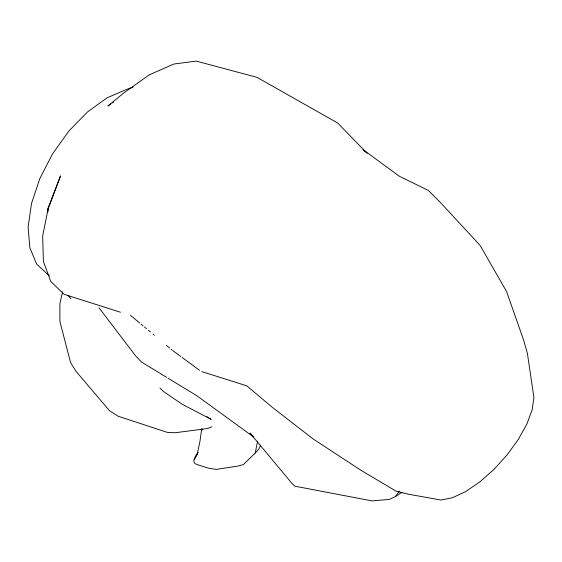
<?xml version="1.0" encoding="UTF-8"?>
<svg xmlns="http://www.w3.org/2000/svg" width="562" height="562" viewBox="0 0 562 562"><rect width="100%" height="100%" fill="white"/><g stroke="black" fill="none" stroke-linecap="round" stroke-linejoin="round"><path stroke-width="0.84" d="M201.934 430.309L202.025 428.764M47.875 212.05L48.494 206.921L60.527 175.927L47.819 209.823L48.494 206.921L42.656 236.103L43.407 261.478L50.699 281.323L64.033 294.284L120.423 312.219M201.688 429.024L199.939 441.444L197.241 454.187L198.042 452.319M197.922 452.431C195.794 455.642 190.504 462.652 196.925 464.514L208.432 468.125L216.187 469.396L237.635 466.13L243.36 464.584L255.225 453.105L257.586 441.219M62.607 291.811L59.902 303.642L59.902 321.471L70.587 362.645L76.011 371.334L109.414 410.639L118.231 416.28L167.525 432.431L175.239 432.74L207.891 428.469L211.839 426.755M260.642 445.118L259.096 448.722L255.225 453.105M194.564 459.168L197.613 453.977M253.729 436.927L249.985 433.035L291.889 483.313L294.832 486.179L372.016 500.904L389.178 499.442L395.339 496.66L399.364 491.167M110.749 103.97L107.918 106.035L123.83 92.927L149.197 74.886L173.883 64.033L196.215 61.096L257.024 77.352L337.664 123.008L367.148 153.349M112.168 102.937L113.587 101.905M402.062 492.2L395.339 496.66M133.138 87.145L126.64 89.393L107.138 97.809L87.405 112.049L68.803 131.15L52.589 153.812L39.874 178.484L31.521 203.493L28.1 227.132L29.849 247.793L36.642 264.056L49.372 275.879M201.751 371.594L246.767 385.827L272.113 407.162L313.048 438.887L360.685 470.127L396.21 491.237L408.665 494.258L440.952 500.018L452.375 497.763L465.624 491.595L479.793 481.929L493.928 469.432L507.064 454.946L518.297 439.47L526.868 424.043L532.186 409.726L533.9 397.496L527.395 353.428L523.622 340.101L506.615 291.629L480.096 245.383L440.179 202.243L428.434 190.518L399.118 176.124L362.989 149.555L365.363 151.937M166.64 377.348L141.469 362.026L135.807 356.104L98.961 307.772M168.122 378.247L196.988 395.824L253.553 436.962M206.942 416.611L211.164 419.378L182.243 404.289L163.612 391.588L159.924 388.082M173.117 350.85L180.76 356.484M182.151 357.502L199.524 370.309M130.426 315.275L139.755 323.066M141.09 324.183L143.092 325.848M144.42 326.965L146.422 328.637M148.424 330.301L150.419 331.973M153.089 334.2L154.424 335.31M166.422 345.328L169.752 348.11M171.087 349.22L172.422 350.337M68.121 295.45L70.938 298.766"/></g></svg>
